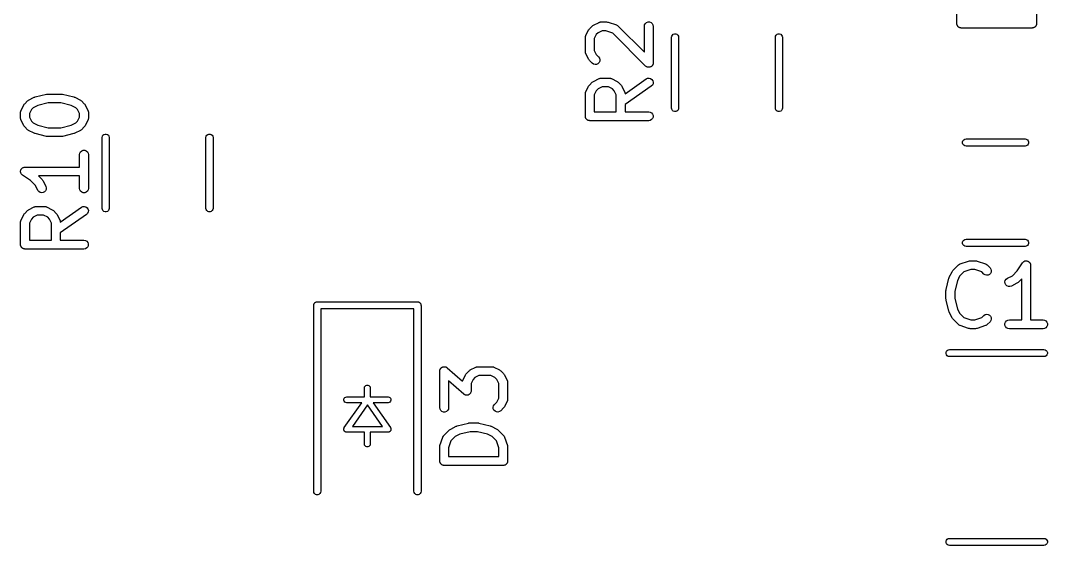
# Model space of a CAD drawing. Extents: x 10 to 287, y -200 to -10.
# Drawn here: x 149.31 to 166.72, y -106.82 to -97.92 of the extents above; entities that cross this region are included whole.
import ezdxf

# ---------------------------------------------------------------- set-up
doc = ezdxf.new("R2010")
doc.units = 0
doc.header["$MEASUREMENT"] = 0
doc.layers.add('BLACK', color=7, linetype='CONTINUOUS')

msp = doc.modelspace()

# ---------------------------------------------------------------- linework, layer by layer
at = {"layer": 'Black'}
for p, q in [((165.187, -97.974), (165.187, -95.574)), ((166.537, -95.574), (166.537, -97.974)), ((159.016, -98.008), (159.026, -98.0008)), ((159.026, -98.0008), (159.121, -97.9532)), ((159.121, -97.9532), (159.125, -97.952)), ((159.125, -97.952), (159.129, -97.9498)), ((159.129, -97.9498), (159.138, -97.9483)), ((159.138, -97.9483), (159.146, -97.9458)), ((159.146, -97.9458), (159.151, -97.946)), ((159.151, -97.946), (159.155, -97.9453)), ((159.155, -97.9453), (159.25, -97.9453)), ((159.25, -97.9453), (159.262, -97.9474)), ((159.262, -97.9474), (159.274, -97.9491)), ((159.274, -97.9491), (159.417, -97.9968)), ((159.417, -97.9968), (159.42, -97.9988)), ((159.42, -97.9988), (159.425, -97.9999)), ((159.425, -97.9999), (159.432, -98.005)), ((159.889, -98.0203), (159.894, -97.9946)), ((159.894, -97.9946), (159.907, -97.9721)), ((159.907, -97.9721), (159.927, -97.9553)), ((159.927, -97.9553), (159.951, -97.9464)), ((159.951, -97.9464), (159.977, -97.9464)), ((159.977, -97.9464), (160.002, -97.9553)), ((160.002, -97.9553), (160.022, -97.9721)), ((160.022, -97.9721), (160.035, -97.9946)), ((160.035, -97.9946), (160.039, -98.0203)), ((165.188, -97.9805), (165.187, -97.974)), ((165.188, -97.987), (165.188, -97.9805)), ((165.19, -97.9932), (165.188, -97.987)), ((165.192, -97.9997), (165.19, -97.9932)), ((165.195, -98.0053), (165.192, -97.9997)), ((166.532, -97.9997), (166.529, -98.0053)), ((166.534, -97.9932), (166.532, -97.9997)), ((166.536, -97.987), (166.534, -97.9932)), ((166.537, -97.974), (166.536, -97.9805)), ((166.536, -97.9805), (166.536, -97.987)), ((158.897, -98.1772), (158.945, -98.082)), ((158.945, -98.082), (158.952, -98.0723)), ((158.952, -98.0723), (158.959, -98.0625)), ((158.959, -98.0625), (159.007, -98.0149)), ((159.007, -98.0149), (159.016, -98.008)), ((159.074, -98.1599), (159.039, -98.2285)), ((159.104, -98.1295), (159.074, -98.1599)), ((159.173, -98.0953), (159.104, -98.1295)), ((159.238, -98.0953), (159.173, -98.0953)), ((159.352, -98.1335), (159.238, -98.0953)), ((159.911, -98.6924), (159.352, -98.1335)), ((159.432, -98.005), (159.44, -98.0092)), ((159.44, -98.0092), (159.442, -98.0124)), ((159.442, -98.0124), (159.446, -98.0149)), ((159.446, -98.0149), (159.889, -98.4583)), ((159.889, -98.4583), (159.889, -98.0203)), ((160.039, -98.0203), (160.039, -98.6393)), ((160.354, -98.1855), (160.364, -98.1674)), ((160.364, -98.1674), (160.38, -98.154)), ((160.38, -98.154), (160.4, -98.1469)), ((160.4, -98.1469), (160.42, -98.1469)), ((160.42, -98.1469), (160.44, -98.154)), ((160.44, -98.154), (160.456, -98.1674)), ((160.456, -98.1674), (160.466, -98.1855)), ((162.114, -98.1855), (162.124, -98.1674)), ((162.124, -98.1674), (162.14, -98.154)), ((162.14, -98.154), (162.16, -98.1469)), ((162.16, -98.1469), (162.18, -98.1469)), ((162.18, -98.1469), (162.2, -98.154)), ((162.2, -98.154), (162.216, -98.1674)), ((162.216, -98.1674), (162.226, -98.1855)), ((165.197, -98.0115), (165.195, -98.0053)), ((165.201, -98.0165), (165.197, -98.0115)), ((165.205, -98.0222), (165.201, -98.0165)), ((165.21, -98.0264), (165.205, -98.0222)), ((165.214, -98.0315), (165.21, -98.0264)), ((165.219, -98.0347), (165.214, -98.0315)), ((165.225, -98.039), (165.219, -98.0347)), ((165.231, -98.0412), (165.225, -98.039)), ((165.236, -98.0445), (165.231, -98.0412)), ((165.243, -98.0456), (165.236, -98.0445)), ((165.249, -98.0479), (165.243, -98.0456)), ((165.256, -98.0479), (165.249, -98.0479)), ((165.262, -98.049), (165.256, -98.0479)), ((166.462, -98.049), (165.262, -98.049)), ((166.468, -98.0479), (166.462, -98.049)), ((166.475, -98.0479), (166.468, -98.0479)), ((166.481, -98.0456), (166.475, -98.0479)), ((166.488, -98.0445), (166.481, -98.0456)), ((166.493, -98.0412), (166.488, -98.0445)), ((166.499, -98.039), (166.493, -98.0412)), ((166.505, -98.0347), (166.499, -98.039)), ((166.51, -98.0315), (166.505, -98.0347)), ((166.514, -98.0264), (166.51, -98.0315)), ((166.519, -98.0222), (166.514, -98.0264)), ((166.523, -98.0165), (166.519, -98.0222)), ((166.527, -98.0115), (166.523, -98.0165)), ((166.529, -98.0053), (166.527, -98.0115)), ((158.889, -98.2108), (158.89, -98.2065)), ((158.889, -98.4489), (158.889, -98.2108)), ((158.89, -98.2022), (158.892, -98.1938)), ((158.89, -98.2065), (158.89, -98.2022)), ((158.892, -98.1938), (158.894, -98.1851)), ((158.894, -98.1851), (158.896, -98.1814)), ((158.896, -98.1814), (158.897, -98.1772)), ((159.039, -98.2285), (159.039, -98.4312)), ((160.35, -98.206), (160.354, -98.1855)), ((160.35, -99.406), (160.35, -98.206)), ((160.466, -98.1855), (160.47, -98.206)), ((160.47, -98.206), (160.47, -99.406)), ((162.11, -98.206), (162.114, -98.1855)), ((162.11, -99.406), (162.11, -98.206)), ((162.226, -98.1855), (162.23, -98.206)), ((162.23, -98.206), (162.23, -99.406)), ((158.89, -98.4531), (158.889, -98.4489)), ((158.89, -98.4574), (158.89, -98.4531)), ((158.892, -98.4659), (158.89, -98.4574)), ((158.894, -98.4745), (158.892, -98.4659)), ((158.896, -98.4783), (158.894, -98.4745)), ((158.897, -98.4824), (158.896, -98.4783)), ((158.945, -98.5776), (158.897, -98.4824)), ((159.039, -98.4312), (159.074, -98.4997)), ((159.074, -98.4997), (159.113, -98.5387)), ((158.952, -98.5873), (158.945, -98.5776)), ((158.959, -98.5971), (158.952, -98.5873)), ((159.007, -98.6447), (158.959, -98.5971)), ((159.028, -98.6597), (159.007, -98.6447)), ((159.053, -98.6664), (159.028, -98.6597)), ((159.079, -98.6642), (159.053, -98.6664)), ((159.103, -98.6532), (159.079, -98.6642)), ((159.121, -98.6347), (159.103, -98.6532)), ((159.113, -98.5387), (159.128, -98.56)), ((159.132, -98.6111), (159.121, -98.6347)), ((159.128, -98.56), (159.134, -98.5852)), ((159.134, -98.5852), (159.132, -98.6111)), ((159.919, -98.698), (159.911, -98.6924)), ((160.014, -98.6938), (160.007, -98.7008)), ((160.022, -98.6875), (160.014, -98.6938)), ((160.023, -98.6847), (160.022, -98.6875)), ((160.026, -98.6824), (160.023, -98.6847)), ((160.03, -98.6735), (160.026, -98.6824)), ((160.035, -98.665), (160.03, -98.6735)), ((160.037, -98.6587), (160.035, -98.6617)), ((160.035, -98.6617), (160.035, -98.665)), ((160.038, -98.649), (160.037, -98.6587)), ((160.039, -98.6393), (160.038, -98.649)), ((159.927, -98.7043), (159.919, -98.698)), ((159.93, -98.7054), (159.927, -98.7043)), ((159.933, -98.7073), (159.93, -98.7054)), ((159.942, -98.7098), (159.933, -98.7073)), ((159.951, -98.7132), (159.942, -98.7098)), ((159.955, -98.7132), (159.951, -98.7132)), ((159.958, -98.714), (159.955, -98.7132)), ((159.968, -98.7132), (159.958, -98.714)), ((159.977, -98.7132), (159.968, -98.7132)), ((159.981, -98.7121), (159.977, -98.7132)), ((159.984, -98.7118), (159.981, -98.7121)), ((159.993, -98.7076), (159.984, -98.7118)), ((160.002, -98.7043), (159.993, -98.7076)), ((160.004, -98.7022), (160.002, -98.7043)), ((160.007, -98.7008), (160.004, -98.7022)), ((158.897, -99.1296), (158.945, -99.0344)), ((158.945, -99.0344), (158.952, -99.0247)), ((158.952, -99.0247), (158.959, -99.0149)), ((158.959, -99.0149), (159.007, -98.9673)), ((159.007, -98.9673), (159.016, -98.9604)), ((159.016, -98.9604), (159.026, -98.9532)), ((159.026, -98.9532), (159.121, -98.9056)), ((159.121, -98.9056), (159.125, -98.9044)), ((159.125, -98.9044), (159.129, -98.9022)), ((159.129, -98.9022), (159.138, -98.9007)), ((159.138, -98.9007), (159.146, -98.8982)), ((159.146, -98.8982), (159.151, -98.8984)), ((159.151, -98.8984), (159.155, -98.8977)), ((159.155, -98.8977), (159.298, -98.8977)), ((159.298, -98.8977), (159.302, -98.8984)), ((159.302, -98.8984), (159.306, -98.8982)), ((159.306, -98.8982), (159.315, -98.9007)), ((159.315, -98.9007), (159.323, -98.9022)), ((159.323, -98.9022), (159.327, -98.9044)), ((159.327, -98.9044), (159.331, -98.9056)), ((159.331, -98.9056), (159.426, -98.9532)), ((159.426, -98.9532), (159.436, -98.9604)), ((159.436, -98.9604), (159.446, -98.9673)), ((159.446, -98.9673), (159.494, -99.0149)), ((159.494, -99.0149), (159.5, -99.0247)), ((159.5, -99.0247), (159.508, -99.0344)), ((159.508, -99.0344), (159.555, -99.1296)), ((159.563, -99.1621), (159.921, -98.9112)), ((160.007, -99.0341), (159.563, -99.345)), ((159.921, -98.9112), (159.945, -98.9002)), ((159.945, -98.9002), (159.971, -98.898)), ((159.971, -98.898), (159.996, -98.9047)), ((159.996, -98.9047), (160.017, -98.9196)), ((160.026, -99.0157), (160.007, -99.0341)), ((160.017, -98.9196), (160.032, -98.941)), ((160.037, -98.9921), (160.026, -99.0157)), ((160.032, -98.941), (160.039, -98.9661)), ((160.039, -98.9661), (160.037, -98.9921)), ((149.555, -99.2203), (149.563, -99.217)), ((149.563, -99.217), (149.753, -99.1693)), ((149.753, -99.1693), (149.762, -99.1687)), ((149.762, -99.1687), (149.771, -99.1671)), ((149.771, -99.1671), (150.009, -99.1671)), ((150.009, -99.1671), (150.018, -99.1687)), ((150.018, -99.1687), (150.028, -99.1693)), ((150.028, -99.1693), (150.218, -99.217)), ((150.218, -99.217), (150.226, -99.2203)), ((158.889, -99.1631), (158.89, -99.1589)), ((158.889, -99.5441), (158.889, -99.1631)), ((158.89, -99.1546), (158.892, -99.1461)), ((158.89, -99.1589), (158.89, -99.1546)), ((158.892, -99.1461), (158.894, -99.1375)), ((158.894, -99.1375), (158.896, -99.1337)), ((158.896, -99.1337), (158.897, -99.1296)), ((159.074, -99.1123), (159.039, -99.1808)), ((159.039, -99.1808), (159.039, -99.4691)), ((159.104, -99.0819), (159.074, -99.1123)), ((159.173, -99.0477), (159.104, -99.0819)), ((159.28, -99.0477), (159.173, -99.0477)), ((159.349, -99.0819), (159.28, -99.0477)), ((159.379, -99.1123), (159.349, -99.0819)), ((159.413, -99.1808), (159.379, -99.1123)), ((159.413, -99.4691), (159.413, -99.1808)), ((159.555, -99.1296), (159.557, -99.1337)), ((159.557, -99.1337), (159.559, -99.1375)), ((159.559, -99.1375), (159.56, -99.1461)), ((159.56, -99.1461), (159.563, -99.1546)), ((159.563, -99.1546), (159.562, -99.1589)), ((159.562, -99.1589), (159.563, -99.1621)), ((149.323, -99.4466), (149.371, -99.3514)), ((149.371, -99.3514), (149.378, -99.3418)), ((149.378, -99.3418), (149.385, -99.3319)), ((149.385, -99.3319), (149.433, -99.2843)), ((149.433, -99.2843), (149.442, -99.2774)), ((149.442, -99.2774), (149.452, -99.2703)), ((149.452, -99.2703), (149.547, -99.2226)), ((149.607, -99.3605), (149.53, -99.399)), ((149.547, -99.2226), (149.555, -99.2203)), ((149.781, -99.3171), (149.607, -99.3605)), ((150, -99.3171), (149.781, -99.3171)), ((150.174, -99.3605), (150, -99.3171)), ((150.251, -99.399), (150.174, -99.3605)), ((150.226, -99.2203), (150.233, -99.2226)), ((150.233, -99.2226), (150.329, -99.2703)), ((150.329, -99.2703), (150.338, -99.2774)), ((150.338, -99.2774), (150.348, -99.2843)), ((150.348, -99.2843), (150.396, -99.3319)), ((150.396, -99.3319), (150.403, -99.3418)), ((150.403, -99.3418), (150.41, -99.3514)), ((150.41, -99.3514), (150.457, -99.4466)), ((159.563, -99.345), (159.563, -99.4691)), ((149.315, -99.4802), (149.316, -99.4759)), ((149.315, -99.5754), (149.315, -99.4802)), ((149.316, -99.4716), (149.318, -99.4632)), ((149.316, -99.4759), (149.316, -99.4716)), ((149.318, -99.4632), (149.32, -99.4545)), ((149.32, -99.4545), (149.322, -99.4508)), ((149.322, -99.4508), (149.323, -99.4466)), ((149.5, -99.4294), (149.465, -99.4979)), ((149.465, -99.4979), (149.465, -99.5577)), ((149.465, -99.5577), (149.5, -99.6262)), ((149.53, -99.399), (149.5, -99.4294)), ((150.281, -99.4294), (150.251, -99.399)), ((150.315, -99.4979), (150.281, -99.4294)), ((150.281, -99.6262), (150.315, -99.5577)), ((150.315, -99.5577), (150.315, -99.4979)), ((150.457, -99.4466), (150.459, -99.4508)), ((150.459, -99.4508), (150.461, -99.4545)), ((150.461, -99.4545), (150.462, -99.4632)), ((150.462, -99.4632), (150.465, -99.4716)), ((150.465, -99.4716), (150.465, -99.4759)), ((150.465, -99.4759), (150.465, -99.4802)), ((150.465, -99.4802), (150.465, -99.5754)), ((158.891, -99.5506), (158.889, -99.5441)), ((158.891, -99.5571), (158.891, -99.5506)), ((158.893, -99.5633), (158.891, -99.5571)), ((158.894, -99.5697), (158.893, -99.5633)), ((159.039, -99.4691), (159.413, -99.4691)), ((159.563, -99.4691), (159.964, -99.4691)), ((159.964, -99.4691), (159.99, -99.4736)), ((159.99, -99.4736), (160.013, -99.4866)), ((160.013, -99.4866), (160.029, -99.5066)), ((160.029, -99.5066), (160.038, -99.5311)), ((160.038, -99.5571), (160.029, -99.5816)), ((160.038, -99.5311), (160.038, -99.5571)), ((160.354, -99.4265), (160.35, -99.406)), ((160.364, -99.4446), (160.354, -99.4265)), ((160.38, -99.458), (160.364, -99.4446)), ((160.4, -99.4651), (160.38, -99.458)), ((160.42, -99.4651), (160.4, -99.4651)), ((160.44, -99.458), (160.42, -99.4651)), ((160.456, -99.4446), (160.44, -99.458)), ((160.466, -99.4265), (160.456, -99.4446)), ((160.47, -99.406), (160.466, -99.4265)), ((162.114, -99.4265), (162.11, -99.406)), ((162.124, -99.4446), (162.114, -99.4265)), ((162.14, -99.458), (162.124, -99.4446)), ((162.16, -99.4651), (162.14, -99.458)), ((162.18, -99.4651), (162.16, -99.4651)), ((162.2, -99.458), (162.18, -99.4651)), ((162.216, -99.4446), (162.2, -99.458)), ((162.226, -99.4265), (162.216, -99.4446)), ((162.23, -99.406), (162.226, -99.4265)), ((149.316, -99.5797), (149.315, -99.5754)), ((149.316, -99.584), (149.316, -99.5797)), ((149.318, -99.5924), (149.316, -99.584)), ((149.32, -99.6011), (149.318, -99.5924)), ((149.322, -99.6048), (149.32, -99.6011)), ((149.323, -99.609), (149.322, -99.6048)), ((149.371, -99.7042), (149.323, -99.609)), ((149.378, -99.7139), (149.371, -99.7042)), ((149.385, -99.7237), (149.378, -99.7139)), ((149.433, -99.7713), (149.385, -99.7237)), ((149.5, -99.6262), (149.53, -99.6566)), ((149.53, -99.6566), (149.607, -99.6951)), ((149.607, -99.6951), (149.781, -99.7385)), ((149.781, -99.7385), (150, -99.7385)), ((150, -99.7385), (150.174, -99.6951)), ((150.174, -99.6951), (150.251, -99.6566)), ((150.251, -99.6566), (150.281, -99.6262)), ((150.396, -99.7237), (150.348, -99.7713)), ((150.403, -99.7139), (150.396, -99.7237)), ((150.41, -99.7042), (150.403, -99.7139)), ((150.457, -99.609), (150.41, -99.7042)), ((150.459, -99.6048), (150.457, -99.609)), ((150.461, -99.6011), (150.459, -99.6048)), ((150.462, -99.5924), (150.461, -99.6011)), ((150.465, -99.584), (150.462, -99.5924)), ((150.465, -99.5754), (150.465, -99.5797)), ((150.465, -99.5797), (150.465, -99.584)), ((158.897, -99.5754), (158.894, -99.5697)), ((158.899, -99.5816), (158.897, -99.5754)), ((158.904, -99.5866), (158.899, -99.5816)), ((158.907, -99.5923), (158.904, -99.5866)), ((158.912, -99.5965), (158.907, -99.5923)), ((158.916, -99.6015), (158.912, -99.5965)), ((158.922, -99.6048), (158.916, -99.6015)), ((158.927, -99.609), (158.922, -99.6048)), ((158.933, -99.6113), (158.927, -99.609)), ((158.939, -99.6146), (158.933, -99.6113)), ((158.945, -99.6157), (158.939, -99.6146)), ((158.951, -99.618), (158.945, -99.6157)), ((158.958, -99.618), (158.951, -99.618)), ((158.964, -99.6191), (158.958, -99.618)), ((159.964, -99.6191), (158.964, -99.6191)), ((159.99, -99.6146), (159.964, -99.6191)), ((160.013, -99.6015), (159.99, -99.6146)), ((160.029, -99.5816), (160.013, -99.6015)), ((149.442, -99.7782), (149.433, -99.7713)), ((149.452, -99.7854), (149.442, -99.7782)), ((149.547, -99.833), (149.452, -99.7854)), ((149.555, -99.8353), (149.547, -99.833)), ((149.563, -99.8387), (149.555, -99.8353)), ((149.753, -99.8863), (149.563, -99.8387)), ((149.762, -99.8869), (149.753, -99.8863)), ((149.771, -99.8885), (149.762, -99.8869)), ((150.009, -99.8885), (149.771, -99.8885)), ((150.018, -99.8869), (150.009, -99.8885)), ((150.028, -99.8863), (150.018, -99.8869)), ((150.218, -99.8387), (150.028, -99.8863)), ((150.226, -99.8353), (150.218, -99.8387)), ((150.233, -99.833), (150.226, -99.8353)), ((150.329, -99.7854), (150.233, -99.833)), ((150.338, -99.7782), (150.329, -99.7854)), ((150.348, -99.7713), (150.338, -99.7782)), ((150.698, -99.904), (150.702, -99.8835)), ((150.698, -101.104), (150.698, -99.904)), ((150.702, -99.8835), (150.712, -99.8654)), ((150.712, -99.8654), (150.728, -99.852)), ((150.728, -99.852), (150.748, -99.8449)), ((150.748, -99.8449), (150.768, -99.8449)), ((150.768, -99.8449), (150.788, -99.852)), ((150.788, -99.852), (150.804, -99.8654)), ((150.804, -99.8654), (150.814, -99.8835)), ((150.814, -99.8835), (150.818, -99.904)), ((150.818, -99.904), (150.818, -101.104)), ((152.458, -99.904), (152.462, -99.8835)), ((152.458, -101.104), (152.458, -99.904)), ((152.462, -99.8835), (152.472, -99.8654)), ((152.472, -99.8654), (152.488, -99.852)), ((152.488, -99.852), (152.508, -99.8449)), ((152.508, -99.8449), (152.528, -99.8449)), ((152.528, -99.8449), (152.548, -99.852)), ((152.548, -99.852), (152.564, -99.8654)), ((152.564, -99.8654), (152.574, -99.8835)), ((152.574, -99.8835), (152.578, -99.904)), ((152.578, -99.904), (152.578, -101.104)), ((165.283, -99.9776), (165.29, -99.958)), ((165.283, -99.9984), (165.283, -99.9776)), ((165.29, -100.018), (165.283, -99.9984)), ((165.29, -99.958), (165.303, -99.942)), ((165.303, -100.034), (165.29, -100.018)), ((165.303, -99.942), (165.321, -99.9316)), ((165.321, -100.044), (165.303, -100.034)), ((165.321, -99.9316), (165.342, -99.928)), ((165.342, -100.048), (165.321, -100.044)), ((165.342, -99.928), (166.342, -99.928)), ((166.342, -100.048), (165.342, -100.048)), ((166.342, -99.928), (166.363, -99.9316)), ((166.363, -100.044), (166.342, -100.048)), ((166.363, -99.9316), (166.381, -99.942)), ((166.381, -100.034), (166.363, -100.044)), ((166.381, -99.942), (166.394, -99.958)), ((166.394, -100.018), (166.381, -100.034)), ((166.394, -99.958), (166.401, -99.9776)), ((166.401, -99.9984), (166.394, -100.018)), ((166.401, -99.9776), (166.401, -99.9984)), ((150.315, -100.194), (150.32, -100.169)), ((150.315, -100.405), (150.315, -100.194)), ((150.32, -100.169), (150.333, -100.146)), ((150.333, -100.146), (150.353, -100.13)), ((150.353, -100.13), (150.377, -100.121)), ((150.377, -100.121), (150.403, -100.121)), ((150.403, -100.121), (150.428, -100.13)), ((150.428, -100.13), (150.448, -100.146)), ((150.448, -100.146), (150.461, -100.169)), ((150.461, -100.169), (150.465, -100.194)), ((150.465, -100.194), (150.465, -100.766)), ((149.325, -100.443), (149.331, -100.436)), ((149.331, -100.436), (149.336, -100.428)), ((149.336, -100.428), (149.34, -100.426)), ((149.34, -100.426), (149.342, -100.423)), ((149.342, -100.423), (149.35, -100.418)), ((149.35, -100.418), (149.357, -100.413)), ((149.357, -100.413), (149.361, -100.412)), ((149.361, -100.412), (149.365, -100.41)), ((149.365, -100.41), (149.374, -100.408)), ((149.374, -100.408), (149.382, -100.406)), ((149.382, -100.406), (149.386, -100.406)), ((149.386, -100.406), (149.39, -100.405)), ((149.39, -100.405), (150.315, -100.405)), ((149.316, -100.475), (149.317, -100.471)), ((149.317, -100.484), (149.316, -100.475)), ((149.317, -100.467), (149.32, -100.459)), ((149.317, -100.471), (149.317, -100.467)), ((149.317, -100.493), (149.317, -100.484)), ((149.318, -100.497), (149.317, -100.493)), ((149.318, -100.501), (149.318, -100.497)), ((149.322, -100.509), (149.318, -100.501)), ((149.32, -100.459), (149.322, -100.45)), ((149.322, -100.45), (149.324, -100.447)), ((149.325, -100.518), (149.322, -100.509)), ((149.324, -100.447), (149.325, -100.443)), ((149.328, -100.521), (149.325, -100.518)), ((149.33, -100.525), (149.328, -100.521)), ((149.336, -100.531), (149.33, -100.525)), ((149.342, -100.538), (149.336, -100.531)), ((149.346, -100.54), (149.342, -100.538)), ((149.349, -100.543), (149.346, -100.54)), ((149.485, -100.634), (149.349, -100.543)), ((150.315, -100.555), (149.619, -100.555)), ((149.619, -100.555), (149.682, -100.618)), ((150.315, -100.766), (150.315, -100.555)), ((149.567, -100.715), (149.485, -100.634)), ((149.609, -100.799), (149.567, -100.715)), ((149.682, -100.618), (149.688, -100.627)), ((149.688, -100.627), (149.696, -100.637)), ((149.696, -100.637), (149.743, -100.732)), ((149.749, -100.783), (149.739, -100.807)), ((149.743, -100.732), (149.751, -100.757)), ((149.751, -100.757), (149.749, -100.783)), ((150.32, -100.792), (150.315, -100.766)), ((150.465, -100.766), (150.461, -100.792)), ((149.625, -100.82), (149.609, -100.799)), ((149.646, -100.835), (149.625, -100.82)), ((149.672, -100.841), (149.646, -100.835)), ((149.697, -100.838), (149.672, -100.841)), ((149.721, -100.826), (149.697, -100.838)), ((149.739, -100.807), (149.721, -100.826)), ((150.333, -100.814), (150.32, -100.792)), ((150.353, -100.831), (150.333, -100.814)), ((150.377, -100.84), (150.353, -100.831)), ((150.403, -100.84), (150.377, -100.84)), ((150.428, -100.831), (150.403, -100.84)), ((150.448, -100.814), (150.428, -100.831)), ((150.461, -100.792), (150.448, -100.814)), ((149.442, -101.135), (149.452, -101.127)), ((149.452, -101.127), (149.547, -101.08)), ((149.547, -101.08), (149.551, -101.079)), ((149.551, -101.079), (149.555, -101.076)), ((149.555, -101.076), (149.564, -101.075)), ((149.564, -101.075), (149.572, -101.072)), ((149.572, -101.072), (149.577, -101.073)), ((149.577, -101.073), (149.581, -101.072)), ((149.581, -101.072), (149.724, -101.072)), ((149.724, -101.072), (149.728, -101.073)), ((149.728, -101.073), (149.732, -101.072)), ((149.732, -101.072), (149.741, -101.075)), ((149.741, -101.075), (149.749, -101.076)), ((149.749, -101.076), (149.753, -101.079)), ((149.753, -101.079), (149.757, -101.08)), ((149.757, -101.08), (149.852, -101.127)), ((149.852, -101.127), (149.862, -101.135)), ((149.989, -101.336), (150.347, -101.085)), ((150.347, -101.085), (150.371, -101.074)), ((150.371, -101.074), (150.397, -101.072)), ((150.397, -101.072), (150.422, -101.079)), ((150.422, -101.079), (150.443, -101.094)), ((150.443, -101.094), (150.458, -101.115)), ((150.458, -101.115), (150.465, -101.14)), ((150.702, -101.125), (150.698, -101.104)), ((150.712, -101.143), (150.702, -101.125)), ((150.814, -101.125), (150.804, -101.143)), ((150.818, -101.104), (150.814, -101.125)), ((152.462, -101.125), (152.458, -101.104)), ((152.472, -101.143), (152.462, -101.125)), ((152.574, -101.125), (152.564, -101.143)), ((152.578, -101.104), (152.574, -101.125)), ((149.32, -101.312), (149.322, -101.308)), ((149.322, -101.308), (149.323, -101.304)), ((149.323, -101.304), (149.371, -101.209)), ((149.371, -101.209), (149.378, -101.199)), ((149.378, -101.199), (149.385, -101.189)), ((149.385, -101.189), (149.433, -101.141)), ((149.433, -101.141), (149.442, -101.135)), ((149.5, -101.287), (149.465, -101.355)), ((149.53, -101.256), (149.5, -101.287)), ((149.599, -101.222), (149.53, -101.256)), ((149.706, -101.222), (149.599, -101.222)), ((149.775, -101.256), (149.706, -101.222)), ((149.805, -101.287), (149.775, -101.256)), ((149.839, -101.355), (149.805, -101.287)), ((149.862, -101.135), (149.872, -101.141)), ((149.872, -101.141), (149.92, -101.189)), ((149.92, -101.189), (149.926, -101.199)), ((149.926, -101.199), (149.934, -101.209)), ((149.934, -101.209), (149.981, -101.304)), ((149.981, -101.304), (149.983, -101.308)), ((149.983, -101.308), (149.985, -101.312)), ((150.433, -101.208), (149.989, -101.519)), ((150.452, -101.19), (150.433, -101.208)), ((150.463, -101.166), (150.452, -101.19)), ((150.465, -101.14), (150.463, -101.166)), ((150.728, -101.156), (150.712, -101.143)), ((150.748, -101.163), (150.728, -101.156)), ((150.768, -101.163), (150.748, -101.163)), ((150.788, -101.156), (150.768, -101.163)), ((150.804, -101.143), (150.788, -101.156)), ((152.488, -101.156), (152.472, -101.143)), ((152.508, -101.163), (152.488, -101.156)), ((152.528, -101.163), (152.508, -101.163)), ((152.548, -101.156), (152.528, -101.163)), ((152.564, -101.143), (152.548, -101.156)), ((149.315, -101.337), (149.316, -101.333)), ((149.315, -101.718), (149.315, -101.337)), ((149.316, -101.329), (149.318, -101.32)), ((149.316, -101.333), (149.316, -101.329)), ((149.318, -101.32), (149.32, -101.312)), ((149.465, -101.355), (149.465, -101.643)), ((149.839, -101.643), (149.839, -101.355)), ((149.985, -101.312), (149.986, -101.32)), ((149.986, -101.32), (149.989, -101.329)), ((149.989, -101.329), (149.988, -101.333)), ((149.988, -101.333), (149.989, -101.336)), ((149.465, -101.643), (149.839, -101.643)), ((149.989, -101.519), (149.989, -101.643)), ((149.989, -101.643), (150.39, -101.643)), ((150.39, -101.643), (150.416, -101.648)), ((150.416, -101.648), (150.439, -101.661)), ((165.29, -101.658), (165.303, -101.642)), ((165.303, -101.642), (165.321, -101.632)), ((165.321, -101.632), (165.342, -101.628)), ((165.342, -101.628), (166.342, -101.628)), ((166.342, -101.628), (166.363, -101.632)), ((166.363, -101.632), (166.381, -101.642)), ((166.381, -101.642), (166.394, -101.658)), ((149.317, -101.725), (149.315, -101.718)), ((149.317, -101.731), (149.317, -101.725)), ((149.319, -101.737), (149.317, -101.731)), ((149.32, -101.744), (149.319, -101.737)), ((149.323, -101.75), (149.32, -101.744)), ((149.325, -101.756), (149.323, -101.75)), ((149.33, -101.761), (149.325, -101.756)), ((149.333, -101.766), (149.33, -101.761)), ((149.338, -101.771), (149.333, -101.766)), ((149.342, -101.776), (149.338, -101.771)), ((149.348, -101.779), (149.342, -101.776)), ((149.353, -101.783), (149.348, -101.779)), ((149.359, -101.785), (149.353, -101.783)), ((149.365, -101.789), (149.359, -101.785)), ((149.371, -101.79), (149.365, -101.789)), ((149.377, -101.792), (149.371, -101.79)), ((149.384, -101.792), (149.377, -101.792)), ((149.39, -101.793), (149.384, -101.792)), ((150.39, -101.793), (149.39, -101.793)), ((150.416, -101.789), (150.39, -101.793)), ((150.439, -101.776), (150.416, -101.789)), ((150.439, -101.661), (150.455, -101.681)), ((150.455, -101.756), (150.439, -101.776)), ((150.455, -101.681), (150.464, -101.705)), ((150.464, -101.731), (150.455, -101.756)), ((150.464, -101.705), (150.464, -101.731)), ((165.283, -101.678), (165.29, -101.658)), ((165.283, -101.698), (165.283, -101.678)), ((165.29, -101.718), (165.283, -101.698)), ((165.303, -101.734), (165.29, -101.718)), ((165.321, -101.744), (165.303, -101.734)), ((165.342, -101.748), (165.321, -101.744)), ((166.342, -101.748), (165.342, -101.748)), ((166.363, -101.744), (166.342, -101.748)), ((166.381, -101.734), (166.363, -101.744)), ((166.394, -101.718), (166.381, -101.734)), ((166.394, -101.658), (166.401, -101.678)), ((166.401, -101.698), (166.394, -101.718)), ((166.401, -101.678), (166.401, -101.698)), ((165.243, -102.045), (165.386, -101.997)), ((165.386, -101.997), (165.398, -101.995)), ((165.398, -101.995), (165.41, -101.993)), ((165.41, -101.993), (165.505, -101.993)), ((165.505, -101.993), (165.517, -101.995)), ((165.517, -101.995), (165.529, -101.997)), ((165.529, -101.997), (165.671, -102.045)), ((166.321, -102.006), (166.325, -102.003)), ((166.325, -102.003), (166.333, -102)), ((166.333, -102), (166.341, -101.996)), ((166.341, -101.996), (166.345, -101.996)), ((166.345, -101.996), (166.349, -101.995)), ((166.349, -101.995), (166.358, -101.995)), ((166.358, -101.995), (166.367, -101.994)), ((166.367, -101.994), (166.371, -101.995)), ((166.371, -101.995), (166.375, -101.995)), ((166.375, -101.995), (166.383, -101.998)), ((166.383, -101.998), (166.392, -102)), ((166.392, -102), (166.396, -102.002)), ((166.396, -102.002), (166.399, -102.003)), ((166.399, -102.003), (166.406, -102.009)), ((165.057, -102.273), (165.104, -102.178)), ((165.104, -102.178), (165.112, -102.168)), ((165.112, -102.168), (165.118, -102.158)), ((165.118, -102.158), (165.214, -102.063)), ((165.214, -102.063), (165.217, -102.06)), ((165.217, -102.06), (165.22, -102.057)), ((165.22, -102.057), (165.228, -102.053)), ((165.228, -102.053), (165.235, -102.048)), ((165.235, -102.048), (165.239, -102.047)), ((165.239, -102.047), (165.243, -102.045)), ((165.422, -102.143), (165.307, -102.182)), ((165.493, -102.143), (165.422, -102.143)), ((165.607, -102.182), (165.493, -102.143)), ((165.671, -102.045), (165.675, -102.047)), ((165.675, -102.047), (165.679, -102.048)), ((165.679, -102.048), (165.687, -102.053)), ((165.687, -102.053), (165.694, -102.057)), ((165.694, -102.057), (165.697, -102.06)), ((165.697, -102.06), (165.701, -102.063)), ((165.701, -102.063), (165.748, -102.111)), ((165.748, -102.111), (165.763, -102.132)), ((165.763, -102.132), (165.77, -102.157)), ((165.77, -102.157), (165.768, -102.183)), ((166.127, -102.245), (166.208, -102.163)), ((166.208, -102.163), (166.3, -102.027)), ((166.3, -102.027), (166.302, -102.024)), ((166.302, -102.024), (166.305, -102.02)), ((166.305, -102.02), (166.311, -102.014)), ((166.311, -102.014), (166.318, -102.008)), ((166.318, -102.008), (166.321, -102.006)), ((166.406, -102.009), (166.414, -102.014)), ((166.414, -102.014), (166.416, -102.018)), ((166.416, -102.018), (166.419, -102.02)), ((166.419, -102.02), (166.424, -102.028)), ((166.424, -102.028), (166.429, -102.035)), ((166.429, -102.035), (166.43, -102.039)), ((166.43, -102.039), (166.432, -102.043)), ((166.432, -102.043), (166.434, -102.052)), ((166.434, -102.052), (166.437, -102.06)), ((166.437, -102.06), (166.436, -102.064)), ((166.436, -102.064), (166.437, -102.068)), ((166.437, -102.068), (166.437, -102.993)), ((165.004, -102.479), (165.051, -102.288)), ((165.051, -102.288), (165.054, -102.281)), ((165.054, -102.281), (165.057, -102.273)), ((165.195, -102.333), (165.151, -102.506)), ((165.233, -102.256), (165.195, -102.333)), ((165.307, -102.182), (165.233, -102.256)), ((165.642, -102.217), (165.607, -102.182)), ((165.664, -102.232), (165.642, -102.217)), ((165.689, -102.238), (165.664, -102.232)), ((165.715, -102.236), (165.689, -102.238)), ((165.738, -102.225), (165.715, -102.236)), ((165.757, -102.207), (165.738, -102.225)), ((165.768, -102.183), (165.757, -102.207)), ((166.001, -102.35), (166.007, -102.324)), ((166.004, -102.375), (166.001, -102.35)), ((166.007, -102.324), (166.022, -102.303)), ((166.022, -102.303), (166.043, -102.287)), ((166.043, -102.287), (166.127, -102.245)), ((166.287, -102.297), (166.225, -102.36)), ((166.287, -102.993), (166.287, -102.297)), ((165.001, -102.497), (165.003, -102.488)), ((165.001, -102.64), (165.001, -102.497)), ((165.003, -102.488), (165.004, -102.479)), ((165.151, -102.506), (165.151, -102.631)), ((166.016, -102.399), (166.004, -102.375)), ((166.035, -102.417), (166.016, -102.399)), ((166.059, -102.427), (166.035, -102.417)), ((166.085, -102.429), (166.059, -102.427)), ((166.11, -102.421), (166.085, -102.429)), ((166.205, -102.374), (166.11, -102.421)), ((166.215, -102.366), (166.205, -102.374)), ((166.225, -102.36), (166.215, -102.366)), ((154.305, -102.702), (154.31, -102.699)), ((154.31, -102.699), (154.314, -102.696)), ((154.314, -102.696), (154.319, -102.694)), ((154.319, -102.694), (154.323, -102.692)), ((154.323, -102.692), (154.329, -102.691)), ((154.329, -102.691), (154.334, -102.689)), ((154.334, -102.689), (154.339, -102.689)), ((154.339, -102.689), (154.344, -102.688)), ((154.344, -102.688), (156.044, -102.688)), ((156.044, -102.688), (156.049, -102.689)), ((156.049, -102.689), (156.054, -102.689)), ((156.054, -102.689), (156.059, -102.691)), ((156.059, -102.691), (156.065, -102.692)), ((156.065, -102.692), (156.069, -102.694)), ((156.069, -102.694), (156.074, -102.696)), ((156.074, -102.696), (156.078, -102.699)), ((156.078, -102.699), (156.083, -102.702)), ((165.003, -102.649), (165.001, -102.64)), ((165.004, -102.658), (165.003, -102.649)), ((165.051, -102.848), (165.004, -102.658)), ((165.151, -102.631), (165.195, -102.804)), ((154.284, -102.748), (154.285, -102.743)), ((154.284, -105.898), (154.284, -102.748)), ((154.285, -102.738), (154.287, -102.733)), ((154.285, -102.743), (154.285, -102.738)), ((154.287, -102.733), (154.288, -102.727)), ((154.288, -102.727), (154.29, -102.723)), ((154.29, -102.723), (154.292, -102.718)), ((154.292, -102.718), (154.295, -102.714)), ((154.295, -102.714), (154.298, -102.709)), ((154.298, -102.709), (154.302, -102.706)), ((154.302, -102.706), (154.305, -102.702)), ((155.984, -102.808), (154.404, -102.808)), ((154.404, -102.808), (154.404, -105.898)), ((155.984, -105.898), (155.984, -102.808)), ((156.083, -102.702), (156.086, -102.706)), ((156.086, -102.706), (156.09, -102.709)), ((156.09, -102.709), (156.093, -102.714)), ((156.093, -102.714), (156.096, -102.718)), ((156.096, -102.718), (156.098, -102.723)), ((156.098, -102.723), (156.1, -102.727)), ((156.1, -102.727), (156.101, -102.733)), ((156.101, -102.733), (156.103, -102.738)), ((156.103, -102.738), (156.103, -102.743)), ((156.103, -102.743), (156.104, -102.748)), ((156.104, -102.748), (156.104, -105.898)), ((165.054, -102.856), (165.051, -102.848)), ((165.057, -102.864), (165.054, -102.856)), ((165.104, -102.959), (165.057, -102.864)), ((165.195, -102.804), (165.233, -102.881)), ((165.112, -102.969), (165.104, -102.959)), ((165.118, -102.979), (165.112, -102.969)), ((165.214, -103.074), (165.118, -102.979)), ((165.233, -102.881), (165.307, -102.955)), ((165.307, -102.955), (165.422, -102.993)), ((165.422, -102.993), (165.493, -102.993)), ((165.493, -102.993), (165.607, -102.955)), ((165.607, -102.955), (165.642, -102.92)), ((165.642, -102.92), (165.664, -102.905)), ((165.664, -102.905), (165.689, -102.898)), ((165.689, -102.898), (165.715, -102.901)), ((165.748, -103.026), (165.701, -103.074)), ((165.715, -102.901), (165.738, -102.912)), ((165.738, -102.912), (165.757, -102.93)), ((165.763, -103.005), (165.748, -103.026)), ((165.757, -102.93), (165.768, -102.954)), ((165.77, -102.98), (165.763, -103.005)), ((165.768, -102.954), (165.77, -102.98)), ((166.002, -103.055), (166.011, -103.031)), ((166.011, -103.031), (166.028, -103.011)), ((166.028, -103.011), (166.051, -102.998)), ((166.051, -102.998), (166.076, -102.993)), ((166.076, -102.993), (166.287, -102.993)), ((166.437, -102.993), (166.648, -102.993)), ((166.648, -102.993), (166.673, -102.998)), ((166.673, -102.998), (166.696, -103.011)), ((166.696, -103.011), (166.713, -103.031)), ((166.713, -103.031), (166.722, -103.055)), ((165.217, -103.076), (165.214, -103.074)), ((165.22, -103.08), (165.217, -103.076)), ((165.228, -103.084), (165.22, -103.08)), ((165.235, -103.089), (165.228, -103.084)), ((165.239, -103.09), (165.235, -103.089)), ((165.243, -103.092), (165.239, -103.09)), ((165.386, -103.14), (165.243, -103.092)), ((165.398, -103.141), (165.386, -103.14)), ((165.41, -103.143), (165.398, -103.141)), ((165.505, -103.143), (165.41, -103.143)), ((165.517, -103.141), (165.505, -103.143)), ((165.529, -103.14), (165.517, -103.141)), ((165.671, -103.092), (165.529, -103.14)), ((165.675, -103.09), (165.671, -103.092)), ((165.679, -103.089), (165.675, -103.09)), ((165.687, -103.084), (165.679, -103.089)), ((165.694, -103.08), (165.687, -103.084)), ((165.697, -103.076), (165.694, -103.08)), ((165.701, -103.074), (165.697, -103.076)), ((166.002, -103.081), (166.002, -103.055)), ((166.011, -103.106), (166.002, -103.081)), ((166.028, -103.126), (166.011, -103.106)), ((166.051, -103.139), (166.028, -103.126)), ((166.076, -103.143), (166.051, -103.139)), ((166.648, -103.143), (166.076, -103.143)), ((166.673, -103.139), (166.648, -103.143)), ((166.696, -103.126), (166.673, -103.139)), ((166.713, -103.106), (166.696, -103.126)), ((166.722, -103.081), (166.713, -103.106)), ((166.722, -103.055), (166.722, -103.081)), ((165.003, -103.546), (165.01, -103.526)), ((165.003, -103.566), (165.003, -103.546)), ((165.01, -103.586), (165.003, -103.566)), ((165.01, -103.526), (165.023, -103.51)), ((165.023, -103.51), (165.041, -103.5)), ((165.041, -103.5), (165.062, -103.496)), ((165.062, -103.496), (166.662, -103.496)), ((166.662, -103.496), (166.683, -103.5)), ((166.683, -103.5), (166.701, -103.51)), ((166.701, -103.51), (166.714, -103.526)), ((166.714, -103.526), (166.721, -103.546)), ((166.721, -103.566), (166.714, -103.586)), ((166.721, -103.546), (166.721, -103.566)), ((165.023, -103.602), (165.01, -103.586)), ((165.041, -103.612), (165.023, -103.602)), ((165.062, -103.616), (165.041, -103.612)), ((166.662, -103.616), (165.062, -103.616)), ((166.683, -103.612), (166.662, -103.616)), ((166.701, -103.602), (166.683, -103.612)), ((166.714, -103.586), (166.701, -103.602)), ((156.421, -103.862), (156.423, -103.855)), ((156.421, -104.481), (156.421, -103.862)), ((156.423, -103.848), (156.425, -103.842)), ((156.423, -103.855), (156.423, -103.848)), ((156.425, -103.842), (156.426, -103.837)), ((156.426, -103.837), (156.43, -103.83)), ((156.43, -103.83), (156.432, -103.823)), ((156.432, -103.823), (156.436, -103.819)), ((156.436, -103.819), (156.439, -103.814)), ((156.439, -103.814), (156.445, -103.809)), ((156.445, -103.809), (156.449, -103.804)), ((156.449, -103.804), (156.454, -103.801)), ((156.454, -103.801), (156.459, -103.797)), ((156.459, -103.797), (156.466, -103.795)), ((156.466, -103.795), (156.472, -103.791)), ((156.472, -103.791), (156.478, -103.79)), ((156.478, -103.79), (156.483, -103.788)), ((156.483, -103.788), (156.491, -103.788)), ((156.491, -103.788), (156.498, -103.787)), ((156.498, -103.787), (156.504, -103.788)), ((156.504, -103.788), (156.509, -103.788)), ((156.509, -103.788), (156.516, -103.791)), ((156.516, -103.791), (156.523, -103.792)), ((156.523, -103.792), (156.528, -103.795)), ((156.528, -103.795), (156.534, -103.797)), ((156.534, -103.797), (156.539, -103.802)), ((156.539, -103.802), (156.546, -103.806)), ((156.546, -103.806), (156.806, -104.033)), ((156.858, -103.924), (156.865, -103.914)), ((156.865, -103.914), (156.872, -103.904)), ((156.872, -103.904), (156.92, -103.857)), ((156.92, -103.857), (156.929, -103.85)), ((156.929, -103.85), (156.939, -103.843)), ((156.939, -103.843), (157.034, -103.795)), ((157.034, -103.795), (157.038, -103.794)), ((157.038, -103.794), (157.042, -103.792)), ((157.042, -103.792), (157.051, -103.79)), ((157.051, -103.79), (157.059, -103.788)), ((157.059, -103.788), (157.064, -103.788)), ((157.064, -103.788), (157.068, -103.787)), ((157.068, -103.787), (157.306, -103.787)), ((157.306, -103.787), (157.31, -103.788)), ((157.31, -103.788), (157.314, -103.788)), ((157.314, -103.788), (157.323, -103.79)), ((157.323, -103.79), (157.332, -103.792)), ((157.332, -103.792), (157.335, -103.794)), ((157.335, -103.794), (157.339, -103.795)), ((157.339, -103.795), (157.435, -103.843)), ((157.435, -103.843), (157.444, -103.85)), ((157.444, -103.85), (157.454, -103.857)), ((157.454, -103.857), (157.502, -103.904)), ((157.502, -103.904), (157.509, -103.914)), ((157.509, -103.914), (157.516, -103.924)), ((156.828, -104.252), (156.571, -104.028)), ((156.571, -104.028), (156.571, -104.481)), ((156.806, -104.033), (156.807, -104.027)), ((156.807, -104.027), (156.809, -104.023)), ((156.809, -104.023), (156.81, -104.019)), ((156.81, -104.019), (156.858, -103.924)), ((156.987, -104.002), (156.952, -104.07)), ((156.952, -104.07), (156.952, -104.196)), ((157.017, -103.972), (156.987, -104.002)), ((157.086, -103.937), (157.017, -103.972)), ((157.288, -103.937), (157.086, -103.937)), ((157.357, -103.972), (157.288, -103.937)), ((157.387, -104.002), (157.357, -103.972)), ((157.421, -104.07), (157.387, -104.002)), ((157.421, -104.321), (157.421, -104.07)), ((157.516, -103.924), (157.563, -104.019)), ((157.563, -104.019), (157.565, -104.023)), ((157.565, -104.023), (157.567, -104.027)), ((157.567, -104.027), (157.568, -104.036)), ((157.568, -104.036), (157.571, -104.044)), ((157.571, -104.044), (157.571, -104.049)), ((157.571, -104.049), (157.571, -104.053)), ((157.571, -104.053), (157.571, -104.338)), ((155.144, -104.148), (155.147, -104.131)), ((155.144, -104.298), (155.144, -104.148)), ((155.147, -104.131), (155.156, -104.116)), ((155.156, -104.116), (155.169, -104.105)), ((155.169, -104.105), (155.185, -104.099)), ((155.185, -104.099), (155.203, -104.099)), ((155.203, -104.099), (155.219, -104.105)), ((155.219, -104.105), (155.232, -104.116)), ((155.232, -104.116), (155.241, -104.131)), ((155.241, -104.131), (155.244, -104.148)), ((155.244, -104.148), (155.244, -104.298)), ((156.834, -104.256), (156.828, -104.252)), ((156.84, -104.261), (156.834, -104.256)), ((156.845, -104.263), (156.84, -104.261)), ((156.85, -104.266), (156.845, -104.263)), ((156.857, -104.267), (156.85, -104.266)), ((156.864, -104.269), (156.857, -104.267)), ((156.896, -104.267), (156.89, -104.269)), ((156.902, -104.267), (156.896, -104.267)), ((156.908, -104.263), (156.902, -104.267)), ((156.915, -104.261), (156.908, -104.263)), ((156.919, -104.257), (156.915, -104.261)), ((156.924, -104.254), (156.919, -104.257)), ((156.929, -104.249), (156.924, -104.254)), ((156.935, -104.244), (156.929, -104.249)), ((156.938, -104.239), (156.935, -104.244)), ((156.941, -104.234), (156.938, -104.239)), ((156.944, -104.228), (156.941, -104.234)), ((156.948, -104.221), (156.944, -104.228)), ((156.949, -104.216), (156.948, -104.221)), ((156.951, -104.21), (156.949, -104.216)), ((156.952, -104.196), (156.951, -104.203)), ((156.951, -104.203), (156.951, -104.21)), ((154.795, -104.339), (154.801, -104.323)), ((154.795, -104.357), (154.795, -104.339)), ((154.801, -104.373), (154.795, -104.357)), ((154.801, -104.323), (154.812, -104.31)), ((154.812, -104.386), (154.801, -104.373)), ((154.803, -104.819), (155.098, -104.398)), ((154.812, -104.31), (154.827, -104.301)), ((154.827, -104.395), (154.812, -104.386)), ((154.827, -104.301), (154.844, -104.298)), ((154.844, -104.398), (154.827, -104.395)), ((154.844, -104.298), (155.144, -104.298)), ((155.098, -104.398), (154.844, -104.398)), ((155.194, -104.435), (154.94, -104.798)), ((155.448, -104.798), (155.194, -104.435)), ((155.244, -104.298), (155.544, -104.298)), ((155.544, -104.398), (155.29, -104.398)), ((155.29, -104.398), (155.585, -104.819)), ((155.544, -104.298), (155.561, -104.301)), ((155.561, -104.395), (155.544, -104.398)), ((155.561, -104.301), (155.576, -104.31)), ((155.576, -104.386), (155.561, -104.395)), ((155.576, -104.31), (155.587, -104.323)), ((155.587, -104.373), (155.576, -104.386)), ((155.587, -104.323), (155.593, -104.339)), ((155.593, -104.357), (155.587, -104.373)), ((155.593, -104.339), (155.593, -104.357)), ((156.87, -104.269), (156.864, -104.269)), ((156.876, -104.271), (156.87, -104.269)), ((156.883, -104.269), (156.876, -104.271)), ((156.89, -104.269), (156.883, -104.269)), ((157.333, -104.45), (157.348, -104.428)), ((157.348, -104.428), (157.387, -104.389)), ((157.387, -104.389), (157.421, -104.321)), ((157.563, -104.372), (157.516, -104.467)), ((157.565, -104.368), (157.563, -104.372)), ((157.567, -104.364), (157.565, -104.368)), ((157.568, -104.355), (157.567, -104.364)), ((157.571, -104.347), (157.568, -104.355)), ((157.571, -104.338), (157.571, -104.343)), ((157.571, -104.343), (157.571, -104.347)), ((156.426, -104.507), (156.421, -104.481)), ((156.439, -104.53), (156.426, -104.507)), ((156.459, -104.546), (156.439, -104.53)), ((156.483, -104.555), (156.459, -104.546)), ((156.509, -104.555), (156.483, -104.555)), ((156.534, -104.546), (156.509, -104.555)), ((156.554, -104.53), (156.534, -104.546)), ((156.567, -104.507), (156.554, -104.53)), ((156.571, -104.481), (156.567, -104.507)), ((157.326, -104.475), (157.333, -104.45)), ((157.329, -104.501), (157.326, -104.475)), ((157.34, -104.524), (157.329, -104.501)), ((157.358, -104.543), (157.34, -104.524)), ((157.382, -104.554), (157.358, -104.543)), ((157.408, -104.556), (157.382, -104.554)), ((157.433, -104.549), (157.408, -104.556)), ((157.454, -104.534), (157.433, -104.549)), ((157.502, -104.487), (157.454, -104.534)), ((157.509, -104.477), (157.502, -104.487)), ((157.516, -104.467), (157.509, -104.477)), ((156.709, -104.793), (156.716, -104.79)), ((156.716, -104.79), (156.907, -104.742)), ((156.907, -104.742), (156.916, -104.741)), ((156.916, -104.741), (156.925, -104.74)), ((156.925, -104.74), (157.068, -104.74)), ((157.068, -104.74), (157.077, -104.741)), ((157.077, -104.741), (157.086, -104.742)), ((157.086, -104.742), (157.276, -104.79)), ((157.276, -104.79), (157.284, -104.793)), ((154.794, -104.852), (154.795, -104.846)), ((154.795, -104.854), (154.794, -104.852)), ((154.795, -104.839), (154.796, -104.837)), ((154.795, -104.846), (154.795, -104.839)), ((154.795, -104.857), (154.795, -104.854)), ((154.797, -104.863), (154.795, -104.857)), ((154.796, -104.835), (154.798, -104.829)), ((154.796, -104.837), (154.796, -104.835)), ((154.799, -104.869), (154.797, -104.863)), ((154.798, -104.829), (154.801, -104.823)), ((154.8, -104.871), (154.799, -104.869)), ((154.801, -104.873), (154.8, -104.871)), ((154.801, -104.823), (154.802, -104.821)), ((154.805, -104.878), (154.801, -104.873)), ((154.802, -104.821), (154.803, -104.819)), ((154.809, -104.883), (154.805, -104.878)), ((154.81, -104.885), (154.809, -104.883)), ((154.812, -104.886), (154.81, -104.885)), ((154.818, -104.89), (154.812, -104.886)), ((154.823, -104.893), (154.818, -104.89)), ((154.825, -104.894), (154.823, -104.893)), ((154.827, -104.895), (154.825, -104.894)), ((154.833, -104.896), (154.827, -104.895)), ((154.84, -104.898), (154.833, -104.896)), ((154.842, -104.898), (154.84, -104.898)), ((154.844, -104.898), (154.842, -104.898)), ((155.144, -104.898), (154.844, -104.898)), ((154.94, -104.798), (155.448, -104.798)), ((155.144, -105.098), (155.144, -104.898)), ((155.544, -104.898), (155.244, -104.898)), ((155.244, -104.898), (155.244, -105.098)), ((155.546, -104.898), (155.544, -104.898)), ((155.548, -104.898), (155.546, -104.898)), ((155.555, -104.896), (155.548, -104.898)), ((155.561, -104.895), (155.555, -104.896)), ((155.563, -104.894), (155.561, -104.895)), ((155.565, -104.893), (155.563, -104.894)), ((155.57, -104.89), (155.565, -104.893)), ((155.576, -104.886), (155.57, -104.89)), ((155.578, -104.885), (155.576, -104.886)), ((155.579, -104.883), (155.578, -104.885)), ((155.583, -104.878), (155.579, -104.883)), ((155.587, -104.873), (155.583, -104.878)), ((155.585, -104.819), (155.586, -104.821)), ((155.586, -104.821), (155.587, -104.823)), ((155.587, -104.823), (155.59, -104.829)), ((155.588, -104.871), (155.587, -104.873)), ((155.589, -104.869), (155.588, -104.871)), ((155.591, -104.863), (155.589, -104.869)), ((155.59, -104.829), (155.592, -104.835)), ((155.593, -104.857), (155.591, -104.863)), ((155.592, -104.835), (155.592, -104.837)), ((155.592, -104.837), (155.593, -104.839)), ((155.593, -104.839), (155.593, -104.846)), ((155.593, -104.846), (155.594, -104.852)), ((155.594, -104.852), (155.593, -104.854)), ((155.593, -104.854), (155.593, -104.857)), ((156.481, -104.966), (156.485, -104.959)), ((156.485, -104.959), (156.488, -104.956)), ((156.488, -104.956), (156.491, -104.952)), ((156.491, -104.952), (156.586, -104.857)), ((156.586, -104.857), (156.596, -104.85)), ((156.596, -104.85), (156.606, -104.843)), ((156.606, -104.843), (156.701, -104.795)), ((156.761, -104.933), (156.684, -104.972)), ((156.701, -104.795), (156.709, -104.793)), ((156.934, -104.89), (156.761, -104.933)), ((157.059, -104.89), (156.934, -104.89)), ((157.232, -104.933), (157.059, -104.89)), ((157.309, -104.972), (157.232, -104.933)), ((157.284, -104.793), (157.292, -104.795)), ((157.292, -104.795), (157.387, -104.843)), ((157.387, -104.843), (157.397, -104.85)), ((157.397, -104.85), (157.407, -104.857)), ((157.407, -104.857), (157.502, -104.952)), ((157.502, -104.952), (157.504, -104.956)), ((157.504, -104.956), (157.508, -104.959)), ((157.508, -104.959), (157.512, -104.966)), ((155.147, -105.115), (155.144, -105.098)), ((155.156, -105.13), (155.147, -105.115)), ((155.169, -105.141), (155.156, -105.13)), ((155.232, -105.13), (155.219, -105.141)), ((155.241, -105.115), (155.232, -105.13)), ((155.244, -105.098), (155.241, -105.115)), ((156.421, -105.148), (156.423, -105.136)), ((156.423, -105.136), (156.425, -105.124)), ((156.425, -105.124), (156.473, -104.981)), ((156.473, -104.981), (156.475, -104.978)), ((156.475, -104.978), (156.476, -104.973)), ((156.476, -104.973), (156.481, -104.966)), ((156.61, -105.046), (156.571, -105.16)), ((156.684, -104.972), (156.61, -105.046)), ((157.383, -105.046), (157.309, -104.972)), ((157.421, -105.16), (157.383, -105.046)), ((157.512, -104.966), (157.517, -104.973)), ((157.517, -104.973), (157.518, -104.978)), ((157.518, -104.978), (157.52, -104.981)), ((157.52, -104.981), (157.568, -105.124)), ((157.568, -105.124), (157.569, -105.136)), ((157.569, -105.136), (157.571, -105.148)), ((155.185, -105.147), (155.169, -105.141)), ((155.203, -105.147), (155.185, -105.147)), ((155.219, -105.141), (155.203, -105.147)), ((156.421, -105.386), (156.421, -105.148)), ((156.571, -105.16), (156.571, -105.311)), ((156.571, -105.311), (157.421, -105.311)), ((157.421, -105.311), (157.421, -105.16)), ((157.571, -105.148), (157.571, -105.386)), ((156.423, -105.393), (156.421, -105.386)), ((156.423, -105.399), (156.423, -105.393)), ((156.425, -105.405), (156.423, -105.399)), ((156.426, -105.412), (156.425, -105.405)), ((156.429, -105.417), (156.426, -105.412)), ((156.431, -105.424), (156.429, -105.417)), ((156.436, -105.429), (156.431, -105.424)), ((156.439, -105.434), (156.436, -105.429)), ((156.444, -105.439), (156.439, -105.434)), ((156.448, -105.444), (156.444, -105.439)), ((156.454, -105.447), (156.448, -105.444)), ((156.459, -105.451), (156.454, -105.447)), ((156.465, -105.453), (156.459, -105.451)), ((156.471, -105.457), (156.465, -105.453)), ((156.477, -105.458), (156.471, -105.457)), ((156.483, -105.46), (156.477, -105.458)), ((156.49, -105.46), (156.483, -105.46)), ((156.496, -105.461), (156.49, -105.46)), ((157.496, -105.461), (156.496, -105.461)), ((157.503, -105.46), (157.496, -105.461)), ((157.509, -105.46), (157.503, -105.46)), ((157.516, -105.458), (157.509, -105.46)), ((157.522, -105.457), (157.516, -105.458)), ((157.528, -105.453), (157.522, -105.457)), ((157.534, -105.451), (157.528, -105.453)), ((157.539, -105.447), (157.534, -105.451)), ((157.545, -105.444), (157.539, -105.447)), ((157.549, -105.439), (157.545, -105.444)), ((157.554, -105.434), (157.549, -105.439)), ((157.557, -105.429), (157.554, -105.434)), ((157.561, -105.424), (157.557, -105.429)), ((157.564, -105.417), (157.561, -105.424)), ((157.567, -105.412), (157.564, -105.417)), ((157.568, -105.405), (157.567, -105.412)), ((157.57, -105.399), (157.568, -105.405)), ((157.571, -105.386), (157.57, -105.393)), ((157.57, -105.393), (157.57, -105.399)), ((154.288, -105.919), (154.284, -105.898)), ((154.298, -105.937), (154.288, -105.919)), ((154.314, -105.95), (154.298, -105.937)), ((154.334, -105.957), (154.314, -105.95)), ((154.354, -105.957), (154.334, -105.957)), ((154.374, -105.95), (154.354, -105.957)), ((154.39, -105.937), (154.374, -105.95)), ((154.4, -105.919), (154.39, -105.937)), ((154.404, -105.898), (154.4, -105.919)), ((155.988, -105.919), (155.984, -105.898)), ((155.998, -105.937), (155.988, -105.919)), ((156.014, -105.95), (155.998, -105.937)), ((156.034, -105.957), (156.014, -105.95)), ((156.054, -105.957), (156.034, -105.957)), ((156.074, -105.95), (156.054, -105.957)), ((156.09, -105.937), (156.074, -105.95)), ((156.1, -105.919), (156.09, -105.937)), ((156.104, -105.898), (156.1, -105.919)), ((165.023, -106.71), (165.041, -106.7)), ((165.041, -106.7), (165.062, -106.696)), ((165.062, -106.696), (166.662, -106.696)), ((166.662, -106.696), (166.683, -106.7)), ((166.683, -106.7), (166.701, -106.71)), ((165.003, -106.746), (165.01, -106.726)), ((165.003, -106.766), (165.003, -106.746)), ((165.01, -106.786), (165.003, -106.766)), ((165.01, -106.726), (165.023, -106.71)), ((165.023, -106.802), (165.01, -106.786)), ((165.041, -106.812), (165.023, -106.802)), ((165.062, -106.816), (165.041, -106.812)), ((166.662, -106.816), (165.062, -106.816)), ((166.683, -106.812), (166.662, -106.816)), ((166.701, -106.802), (166.683, -106.812)), ((166.701, -106.71), (166.714, -106.726)), ((166.714, -106.786), (166.701, -106.802)), ((166.714, -106.726), (166.721, -106.746)), ((166.721, -106.766), (166.714, -106.786)), ((166.721, -106.746), (166.721, -106.766))]:
    msp.add_line(p, q, dxfattribs=at)

doc.saveas('drawing.dxf')
